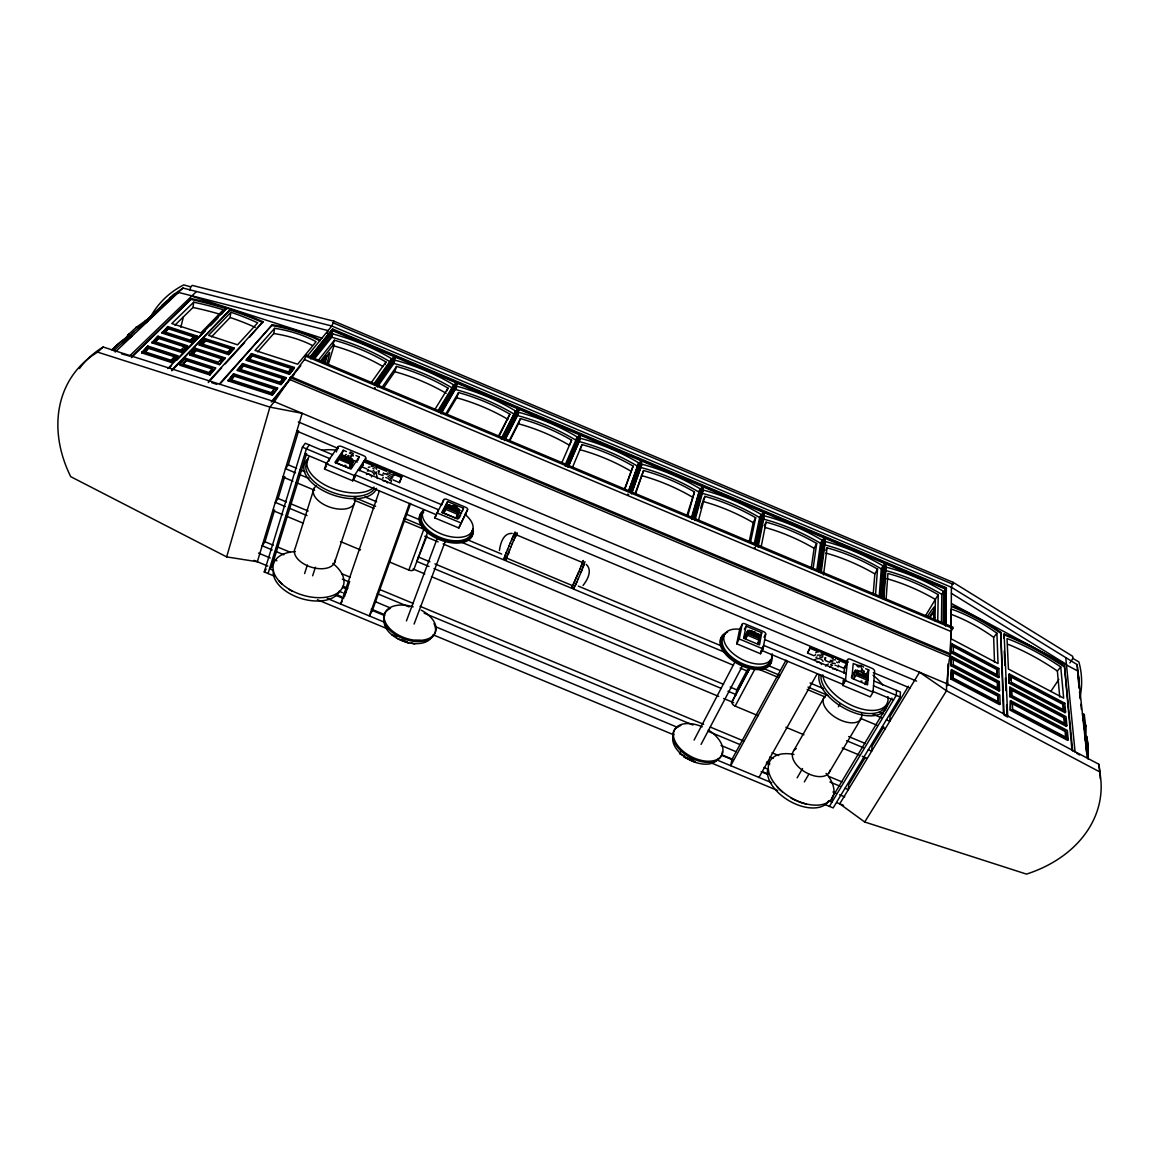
<?xml version="1.0" encoding="UTF-8"?>
<svg xmlns="http://www.w3.org/2000/svg" width="1159" height="1159" viewBox="0 0 1159 1159"><rect width="100%" height="100%" fill="white"/><g stroke="black" fill="none" stroke-linecap="round" stroke-linejoin="round"><path stroke-width="1.5" d="M757.58 643.969L760.058 638.957L759.724 635.364L747.903 630.424L744.15 637.638M952.669 678.826L953.263 671.684L952.669 678.826L979.08 692.691M949.916 651.822A519.189 105.57 -69.8 0 0 951.162 631.568L953.017 627.178L306.324 355.06L304.469 359.536A526.2 76.581 -65.5 0 0 292.488 375.588L290.431 378.442L290.938 376.704L950.554 653.835L949.149 660.5A519.189 105.57 -69.8 0 1 946.57 683.578L946.497 690.778L864.686 821.992L839.724 803.81L919.536 672.249L946.497 690.778L1099.703 771.865A125.172 97.226 3.2 0 1 1026.468 874.103L864.686 821.992M951.293 587.454L953.147 582.354L333.98 321.188L192.264 285.404L190.742 286.853L189.888 290.358M953.306 658.5L953.292 664.773L997.812 688.171L997.233 688.881L992.466 686.374M950.858 679.058L951.467 669.583L999.797 694.965L1000.13 703.89L999.551 704.6L950.858 679.058L951.467 669.583M950.931 665.701L951.539 656.443L999.304 681.564L999.623 690.271L999.044 690.981L950.931 665.701L951.539 656.443M951.003 652.647L951.611 643.593L998.812 668.468L999.13 676.972L998.565 677.682L951.003 652.647L951.611 643.593M951.162 628.439L951.394 587.265L331.807 326.012L183.021 288.055L174.14 294.241L161.608 305.875L166.288 301.485L160.652 308.294M499.442 550.496C500.34 543.528 503.325 532.807 512.206 533.401M947.729 685.606L947.917 663.977M945.483 626.034L946.338 587.743L332.633 328.997L309.554 357.465M945.932 625.281L946.338 587.743M1079.087 688.229L1077.146 664.585L951.394 587.265M944.107 623.73L944.991 587.932L885.867 563.013L884.925 570.952M944.542 624.73L944.991 587.932M1085.722 726.186L1085.592 736.733L1085.592 725.012L1085.722 726.186L1084.245 714.451L1082.419 713.683M943.194 623.31L943.614 591.394A120.608 58.964 29.9 0 0 886.128 567.157L883.926 598.363M941.412 622.803L941.832 594.379L943.614 591.394M937.732 621.166L938.225 594.683A112.046 54.879 29.9 0 0 887.895 573.473L886.113 599.449M934.965 620.659L935.4 599.42A111.815 55.067 29.9 0 0 886.548 578.631M747.903 630.424L748.163 633.973L745.701 639L747.077 632.032M933.922 619.312L934.197 607.012A47.244 10.967 -66.8 0 0 927.316 616.646M934.024 619.181L934.183 612.155A29.902 6.925 -66.7 0 0 929.909 617.544M858.355 671.51L855.429 670.279L856.429 674.219L853.85 679.029L854.516 671.858M825.425 659.312L825.454 657.704M824.426 804.303L833.162 807.924L900.181 696.994L900.427 692.053L873.886 680.941M896.544 690.416L896.269 695.357L829.424 806.374M1078.681 678.667L1079.159 687.33M883.013 597.856L883.39 592.481M883.781 587.091L884.549 576.327M883.317 598.884L885.867 563.013M881.622 597.276L884.52 562.448L825.237 537.443L820.326 571.488M881.927 598.29L884.52 562.448M843.274 680.188L842.738 685.404L870.279 696.921L873.046 692.213L874.61 671.206A3.216 1.652 29.9 0 0 871.843 668.236L850.605 659.326A3.202 1.652 29.4 0 0 847.533 659.862L845.751 662.991M880.681 597.001L882.984 565.838A120.014 59.515 28.7 0 0 825.324 541.528L821.267 571.807M879.188 596.61L881.275 568.866L882.984 565.838M865.628 668.656L868.714 669.96L867.526 684.882L851.836 678.305L853.227 663.47L857.877 665.411M875.494 594.973L877.537 569.112A111.51 55.386 28.7 0 0 827.062 547.845L825.773 550.264M352.119 460.442L352.162 459.123L343.441 455.429L340.891 456.588C339.094 459.877 351.336 464.093 351.887 460.152M873.162 594.654L874.842 573.908L877.537 569.112M865.179 684.592L865.454 681.275M842.738 685.404L845.462 680.666L847.533 659.862M843.984 673.234L844.679 666.28M832.495 797.001L831.988 802.144L828.642 800.753M340.891 456.588L350.366 460.789L352.466 459.486M141.688 352.858L147.83 346.063L177.733 355.741L177.617 356.653L171.807 362.608L141.688 352.858L147.83 346.063M759.464 636.668L758.971 637.696L758.826 634.205L749.409 630.409L749.974 632.915L759.348 636.755L759.232 634.596M144.556 352.669L148.975 347.541L174.908 355.943L174.792 356.856L170.634 361.101L144.556 352.669L148.975 347.541M151.974 342.847L157.972 336.197L187.497 345.744L187.381 346.657L181.717 352.466L151.974 342.847L157.972 336.197M159.102 337.646L154.799 342.658L159.102 337.646L184.73 345.933L184.6 346.845L159 338.573M162.014 333.068L167.867 326.577L197.03 336.009L196.9 336.907L191.38 342.571L162.014 333.068L167.867 326.577M164.897 331.996L164.795 332.908L168.997 327.997L194.292 336.182L190.337 340.21L164.897 331.996L168.997 327.997M170.634 361.101L174.908 355.943M171.807 362.608L177.733 355.741M823.513 574.878L827.062 547.845M156.523 343.223L180.543 350.989L184.73 345.933M179.964 364.288L179.833 365.215L209.967 374.965L215.632 367.997L185.715 358.319L179.964 364.288L210.098 374.038L215.632 367.997M181.717 352.466L187.497 345.744M131.387 357.653L191.568 298.645A207.142 99.573 8.6 0 1 222.673 306.787L234.625 310.641A207.142 99.573 8.6 0 1 262.934 321.695L249.475 337.226M185.715 358.319L185.585 359.232L193.901 361.927M174.966 325.128L193.002 307.468L193.712 302.195A162.753 77.088 9 0 1 221.731 309.323L223.354 309.83L200.797 332.923L171.793 323.549L193.712 302.195M182.673 364.998L186.889 359.812L212.85 368.214L208.895 372.517L182.789 364.071L186.889 359.812M813.966 655.733L807.548 653.053L810.315 647.171L847.258 662.644L844.578 667.338M820.514 572.445L825.237 537.443M189.641 355.031L195.378 348.294L224.933 357.856L224.803 358.768L219.399 364.65L189.641 355.031L195.378 348.294M191.38 342.571L197.03 336.009M807.548 653.053L810.315 647.171M818.935 570.894L823.875 536.878L764.418 511.814L757.464 545.034M819.109 571.865L823.875 536.878M193.437 353.799L196.552 349.757L222.195 358.044L218.327 362.26L192.553 353.915L196.552 349.757M816.82 569.996L820.543 543.267L822.166 540.195A119.609 59.978 27.4 0 0 764.361 515.827L758.058 547.106M818.008 570.445L822.166 540.195M199.218 345.107L204.81 338.529L234.002 347.961L233.872 348.859L228.598 354.611L199.218 345.107L204.81 338.529M205.853 340.862L205.983 339.964L231.307 348.149L227.396 353.147L231.163 349.047L205.853 340.862L201.956 344.918M749.38 630.482L749.351 633.741L758.971 637.696M813.082 568.721L816.689 543.47A111.134 55.82 27.4 0 0 766.07 522.144L764.216 525.824M209.967 374.965L210.098 374.038M811.184 568.576L814.111 548.323L816.689 543.47M221.659 314.103L226.802 308.077L167.91 368.519M219.399 364.65L224.933 357.856M171.836 370.75L230.554 309.294L171.952 369.822M211.503 336.892L230.09 317.494L230.873 312.264L232.466 312.785A162.753 77.088 9 0 1 257.675 322.839L237.581 344.803L208.548 335.415L230.873 312.264M228.598 354.611L234.002 347.961M228.062 380.818L233.596 373.806L277.552 388.033L277.392 388.946L272.322 395.132L228.062 380.818L233.596 373.806M249.272 386.555L230.844 380.587L230.989 379.674L234.842 375.328L274.828 388.265L271.047 393.596L259.312 389.801M230.844 380.587L234.842 375.328M237.276 370.431L242.68 363.593L286.085 377.631L285.925 378.529L280.971 384.571L237.276 370.431L242.68 363.593M243.897 365.071L240.014 370.228L243.897 365.071L283.404 377.848L283.245 378.747L279.696 383.064L243.318 371.286M506.526 558.087L506.932 556.813M246.244 360.304L251.532 353.625L294.4 367.475L294.241 368.374L289.417 374.27L246.244 360.304L251.532 353.625M252.749 355.074L248.939 360.116L252.749 355.074L291.764 367.678L288.142 372.778L291.764 367.678M219.602 384.484L272.336 324.723A91.648 42.955 10.8 0 1 320.072 339.92M257.617 351.843L273.756 333.531L274.625 328.316A65.44 30.409 10.9 0 1 316.074 341.702L297.646 364.216L255.009 350.438L274.625 328.316M271.047 393.596L274.828 388.265M272.322 395.132L277.552 388.033M279.696 383.064L283.404 377.848M280.971 384.571L286.085 377.631M289.417 374.27L294.4 367.475M379.051 472.22L379.297 470.815M763.057 648.91L765.693 634.06A2.68 1.405 27.7 0 0 763.506 631.597L744.947 623.817A2.68 1.42 27.3 0 0 742.209 624.223L739.732 629.018L736.718 643.796L760.492 653.734L763.057 648.91L739.239 638.957L742.209 624.223M760.492 653.734L761.086 650.416M761.738 632.698L759.507 644.897L743.672 638.276L746.077 626.135L761.738 632.698L760.043 635.885M757.928 644.476L758.884 639.232M748.149 671.394L748.728 668.323M735.878 694.502L736.776 689.866L747.381 669.873M758.087 715.668L735.168 706.106A4.129 2.332 28.3 0 1 731.937 701.905L749.786 668.294M761.188 546.758L766.07 522.144M757.522 545.947L764.418 511.814M755.711 546.15L763.071 511.235L703.441 486.099L694.878 516.842M756.117 545.353L763.071 511.235M755.146 543.991L761.188 514.495A119.391 60.355 26.1 0 0 703.223 490.069L701.731 493.198A119.232 60.485 26.1 0 1 759.638 517.595L754.263 543.672M750.51 542.267L755.668 517.754A110.931 56.168 26.1 0 0 704.918 496.371L703.136 500.094M749.12 541.992L753.205 522.666L755.668 517.754M180.833 327.244L183.412 316.697M584.397 563.274L583.788 565.157M573.995 587.787L573.806 588.497L577.095 581.412M574.792 585.947L575.284 585.396M698.457 520.362L704.918 496.371M700.688 508.207L702.093 503.049M694.907 520.536L703.223 490.069M572.85 585.136L580.485 567.997M694.371 519.29L703.441 486.099M696.168 513.553L701.267 494.893M692.966 518.696L702.093 485.534L642.303 460.326L641.941 461.123L701.717 486.316L702.093 485.534M691.517 517.276L700.036 488.721A119.363 60.63 24.7 0 0 641.912 464.223L632.437 490.518M691.633 519.16L700.036 488.721M687.751 515.856L694.473 491.967A110.902 56.429 24.7 0 0 643.578 470.525L635.567 492.3M686.823 515.769L694.473 491.967M226.671 556.899L70.728 476.668A127.765 100.572 37.5 0 1 97.631 352.119L269.902 407.113L302.18 413.314L257.356 561.738L226.671 556.899L269.902 407.113L274.35 401.637A526.2 76.581 -65.5 0 1 287.461 382.6L290.938 376.704M683.824 757.001L695.052 762.144M327.186 333.488L328.055 330.605L178.399 292.387L169.504 298.616L174.14 294.241M272.191 549.931L262.18 545.759L264.991 541.76L274.625 509.946M285.302 506.541L275.277 502.369L278.102 498.457L284.737 476.566M295.487 472.829L285.462 468.642L288.287 464.831L298.587 430.786M331.691 326.157L333.98 321.188M332.169 329.576L310.424 356.929M332.633 328.997L332.387 329.837L387.396 353.031M310.728 358.928L333.546 330.156L394.639 355.914L375.052 384.122M331.764 337.283L332.778 333.922A122.275 60.514 17.9 0 1 391.742 358.768L390.641 362.101A122.115 60.645 17.9 0 0 331.764 337.283L314.35 358.957M320.869 360.478L332.72 345.541L334.343 340.224A113.596 56.313 17.9 0 1 385.947 361.97L385.092 364.607M274.422 576.168L264.252 571.938L302.412 447.157L305.281 443.26L332.517 454.661M327.997 365.288L334.285 344.701M268.077 573.531L306.425 448.837L309.294 444.926M271.438 567.707L306.628 453.56M314.103 488.287L295.27 547.946A21.065 12.083 17.4 0 0 311.539 567.258A21.065 12.083 17.4 0 0 335.183 560M355.509 476.494L352.684 480.797L324.506 469.018L326.172 463.774L337.993 446.794A3.245 1.681 18.1 0 1 341.963 446.621L363.68 455.719A3.245 1.695 18.6 0 1 365.693 458.399L364.563 461.833M328.939 461.224L329.764 458.616L302.412 447.157M336.342 451.981L337.993 446.794M350.989 468.294L353.538 460.514L341.557 455.487L338.269 459.094L336.979 463.093L349.033 468.135L352.973 462.238M341.007 457.226L343.281 450.243L346.454 451.575M304.6 573.575L307.367 565.013M312.64 575.777L315.436 567.244M349.033 468.135L350.902 462.832L353.538 460.514M357.986 460.326L359.131 456.878L355.958 455.559M352.684 480.797L354.408 475.596L365.693 458.399M376.472 384.73L396.016 356.494L456.472 381.977L439.015 411.039M393.857 363.448L394.958 360.13A121.289 60.746 19.2 0 1 453.748 384.904L452.561 388.193A121.13 60.876 19.2 0 0 393.857 363.448L377.37 386.99M362.477 465.86L364.187 460.702L401.883 476.494L399.493 482.593L392.944 479.855M383.165 388.497L394.784 371.691L396.537 366.432A112.684 56.53 19.2 0 1 447.997 388.12L447.07 390.728M334.4 563.057L354.161 503.875M379.355 490.894L340.63 604.013L342.224 601.318M344.397 596.914L349.67 581.528M635.538 493.893L643.578 470.525M399.493 482.593L401.883 476.494M631.018 492.633L642.303 460.326M631.583 493.893L641.912 464.223M629.612 492.039L640.941 459.746L580.978 434.48L567.142 466.715M628.598 490.793L638.725 462.876A119.536 60.819 23.3 0 0 580.427 438.305L568.069 467.164M628.873 490.865L638.725 462.876M409.446 503.484L369.359 615.951L372.387 610.503L410.59 503.47M504.976 556.001L504.875 556.711M581.832 564.346L582.267 562.694M624.802 489.373L633.118 466.121A111.061 56.588 23.3 0 0 582.079 444.607L572.372 467.628M440.434 411.633L457.834 382.557L518.131 407.968L502.035 439.319M441.13 413.821L456.95 386.266A120.507 60.862 20.5 0 1 515.581 410.967L503.02 436.059M513.886 535.27L514.321 533.922L513.437 535.704M514.625 533.56L515.132 531.981L511.481 540.166M624.339 489.489L633.118 466.121M446.592 414.69L456.689 397.769L458.558 392.568A111.959 56.646 20.5 0 1 509.873 414.183L499.674 435.103M572.633 585.396L571.865 587.685L579.109 571.373M458.471 510.235L458.008 508.627L449.504 505.107L447.36 507.57L457.081 511.814L458.863 509.192L457.385 511.771M515.827 536.095L516.262 534.748L515.393 536.53M516.566 534.371L517.073 532.792L514.538 538.486M388.859 561.738L408.866 570.069L423.817 529.243A4.23 2.318 20 0 0 426.063 529.808M427.729 531.836L413.922 569.344A4.158 2.361 19.8 0 1 408.866 570.069M426.918 535.98L416.849 561.42M434.741 517.899L443.781 499.674A2.695 1.434 20.4 0 1 446.954 499.442L465.773 507.323A2.695 1.434 20.9 0 1 467.584 509.641L458.834 527.982L434.741 517.899L436.335 514.987M436.914 513.495L438.334 509.656L354.973 474.77L353.263 479.971L436.436 514.784M442.521 503.064L443.781 499.674M408.649 643.187L397.334 638.435M462.209 511.612L463.484 508.236L447.62 501.586L442.39 512.857M459.123 511.916L455.878 518.145L443.839 513.104L445.288 509.178L447.794 505.194L459.775 510.206L456.878 517.856M447.794 505.194L443.839 513.104M406.447 620.891L437.783 536.892M825.078 659.065L825.643 657.559M414.096 624.064L445.708 540.195M455.878 518.145L459.775 510.206M341.297 458.182L341.673 457.197M340.529 457.573L342.485 455.299M343.325 456.516L343.701 455.53M349.337 461.543L349.714 460.572M350.554 461.775L350.931 460.804M351.699 458.877L351.322 459.862L346.527 457.848M458.834 527.982L467.584 509.641M583.02 567.157L584.991 561.608M581.079 566.331L583.267 560.521L582.47 561.97M519.189 409.359L519.493 408.548L579.616 433.901L579.283 434.697L519.189 409.359L504.281 438.319M517.522 415.574L518.783 412.314A119.913 60.891 21.9 0 1 577.24 436.957L575.907 440.174A119.754 61.021 21.9 0 0 517.522 415.574L504.701 440.565M505.643 554.248L503.759 559.203L504.817 557.044M518.406 423.759L520.405 418.616A111.423 56.661 21.9 0 1 571.59 440.188L569.489 445.288A111.177 56.863 21.9 0 0 518.406 423.759L509.569 441.202M507.599 555.074L505.715 560.029L506.758 557.856M447.345 507.599L448.895 505.049M447.751 506.584L457.776 510.786M583.614 565.853L580.833 572.589M580.065 568.866L581.659 565.041M857.037 670.395L857.486 673.814L866.889 677.74L867.483 676.697L857.863 672.799L857.037 670.322L866.773 674.437L868.25 679.044L865.628 683.955M448.2 508.207L448.591 507.222M449.634 506.251L450.025 505.281M505.005 555.712L506.584 551.916M506.961 556.523L508.54 552.742M456.226 511.568L456.617 510.597M506.092 552.973L507.714 549.134M508.062 553.799L509.67 549.96M582.441 568.808L578.08 579.283M507.425 549.728L508.96 546.106M509.381 550.554L510.931 546.932M580.978 434.48L580.659 435.277L640.594 460.543L640.941 459.746M568.765 465.628L580.427 438.305M582.079 444.607L579.964 449.692A110.829 56.791 23.3 0 1 630.902 471.148M508.888 546.193L510.395 542.615M510.858 547.019L512.35 543.441M512.22 543.875L513.785 540.08M510.25 543.049L513.089 536.327M565.737 466.121L579.616 433.901M513.451 540.992L515.06 537.153M508.294 554.263L509.366 551.771M564.766 465.788L577.24 436.957M578.283 578.66L575.501 585.179M561.68 463.122L571.59 440.188M749.902 631.539L750.337 630.597M749.134 633.466L749.569 632.524M750.148 634.176L750.583 633.234M757.783 634.842L758.218 633.901M758.073 637.493L758.508 636.552M857.921 670.481L856.617 671.235M857.254 673.567L857.703 672.64M858.312 674.263L858.761 673.321M865.73 673.756L866.092 675.132M866.802 674.48L867.033 677.711M866.15 677.551L866.613 676.61M759.638 517.595L761.188 514.495M509.178 440.724L520.405 418.616M504.368 440.377L518.783 412.314M503.774 439.087L519.493 408.548M501.065 438.971L515.581 410.967M502.354 438.493L518.131 407.968M463.484 508.236L457.834 519.087L441.782 512.365L447.62 501.586M459.138 517.972L460.76 514.857M681.086 750.887L679.565 753.814L684.418 755.827M736.718 643.796L739.239 638.957M744.411 629.337L746.077 626.135M498.384 436.175L509.873 414.183M694.067 740.094L735.443 660.963M382.934 474.089L383.6 472.843M701.079 744.382L742.745 665.338M764.013 637.233L765.693 634.06M731.923 701.948L749.772 668.337M761.767 648.982L763.68 645.389L845.519 679.638L842.796 684.361L762.796 650.88M735.168 706.106L754.697 669.496M786.034 660.137L731.88 759.522L730.721 765.693L787.7 661.311M758.957 777.428L817.24 673.669M793.77 750.612L824.484 696.791M851.358 677.334L855.429 670.279M797.16 777.819L802.535 768.547M838.348 706.744L840.13 703.643M865.99 674.625L868.714 669.96M804.332 781.919L808.837 774.212M866.208 676.755L867.12 675.19L862.745 673.35M828.815 773.082L860.558 719.507M925.78 615.284L938.225 594.683M445.722 414.024L458.558 392.568M831.814 798.16L891.908 698.124M441.405 411.981L456.95 386.266M864.947 757.972L848.75 784.715L848.316 789.641L844.983 788.25M883.781 726.867L872.017 746.295L871.669 751.148L868.323 749.757M908.352 686.273L890.069 716.465L889.793 721.26L886.461 719.869M438.406 411.677L456.472 381.977M439.826 412.285L457.834 382.557M438.088 410.59L453.748 384.904M441.507 406.374L444.274 401.825M446.114 398.797L447.953 395.77M449.808 392.742L451.648 389.714M434.9 409.46L447.997 388.12M949.612 655.371L950.554 653.835M359.276 470.742L363.042 464.991M158.203 310.641L160.072 307.816L154.379 313.162M359.131 456.878L351.003 469.091L334.937 462.354L343.281 450.243M1050.749 691.517L1058.804 679.478M1069.873 662.934L1072.901 658.413L1072.669 656.298L953.147 582.354M272.408 564.549L269.54 568.779L272.713 570.098M264.252 571.938L266.179 569.127M336.052 463.528L338.834 459.471M324.506 469.018L326.476 466.179M382.093 387.251L396.537 366.432M375.733 385.31L396.016 356.494M377.457 385.078L394.958 360.13M374.314 384.716L394.639 355.914M374.14 383.672L391.742 358.768M371.17 382.774L385.947 361.97M322.724 360.159L325.94 356.117A30.308 4.998 -67.7 0 1 324.563 362.839M322.173 361.912L329.649 352.466A47.896 7.896 -67.7 0 1 326.867 363.998M994.509 662.383L993.669 637.334L996.914 633.205A97.588 44.636 37 0 0 951.249 609.054L951.09 638.812L998.044 663.571L996.914 633.205M1003.448 714.074L1000.753 632.191A129.938 60.08 37.2 0 0 952.712 606.157M1003.723 638.276L1004.114 633.973A180.094 82.97 38.7 0 1 1064.455 665.903L1072.698 751.119M318.203 360.478L334.343 340.224M952.785 652.459L996.754 675.61L997.102 668.671L953.35 645.621L953.335 651.749L997.334 674.9L997.102 668.671M313.205 358.232L332.778 333.922M998.812 668.468L998.247 669.163L995.103 667.512M997.233 688.881L997.58 681.782L950.988 657.153M999.304 681.564L999.044 690.981M310.989 358.073L333.546 330.156M1009.257 673.973L1009.083 683.216L1065.02 712.655L1065.614 711.959L1064.788 703.223L1009.257 673.973L1009.083 683.216M271.264 401.97L300.804 365.65M272.249 401.492L293.821 374.937M1010.634 679.855L1011.054 676.016L1063.165 703.47L1063.759 709.873L1011.358 682.289L1011.054 676.016M991.496 699.21L997.711 702.47L998.058 695.212L952.466 671.133M307.512 355.813L331.807 326.012M1009.88 687.128L1009.706 696.573L1066.294 726.316L1066.888 725.621L1066.048 716.682L1009.88 687.128L1009.706 696.573M1011.691 689.214L1011.995 695.632L1065.02 723.491L1064.411 716.943L1011.691 689.214L1011.112 689.909L1063.817 717.638L1064.426 724.187L1036.363 709.438M1010.503 700.587L1010.329 710.264L1067.598 740.311L1068.207 739.616L1067.338 730.445L1010.503 700.587L1010.329 710.264M1012.343 702.716L1012.662 709.294L1066.309 737.443L1065.686 730.735L1012.343 702.716L1011.764 703.426L1065.092 731.43L1065.7 738.138L1013.647 710.829M122.868 341.383L128.808 334.169L127.954 334.965L136.892 326.737L136.038 327.519L146.034 320.362L147.946 321.159A121.898 98.08 38 0 0 138.79 327.533L145.02 323.202M154.828 314.075L164.839 302.963L178.457 292.416M1059.732 697.052L1057.385 671.018L1060.746 666.976A139.993 63.702 38.4 0 0 1007.026 638.566L1008.431 669.047L1063.658 698.153L1060.746 666.976M1071.93 750.032L1064.455 665.903M1063.165 710.568L1063.165 703.47M1064.788 703.223L1064.208 703.919L1061.036 702.238M219.732 383.571L272.336 324.723M208.272 382.542L221.601 367.881M225.237 363.883L244.621 342.557M208.417 381.615L262.934 321.695M209.75 372.358L212.72 369.127L186.773 360.739M220.123 361.057L222.064 358.957L196.436 350.67M205.983 339.964L202.086 344.006L227.541 352.235M169.04 368.156L171.546 365.578M176.559 360.435L205.375 330.837M210.387 325.693L217.906 317.972M180.543 350.989L182.571 348.917M191.206 340.109L194.176 337.081L168.881 328.91M583.035 585.454C587.468 579.964 592.727 570.3 586.237 564.404M131.489 356.726L191.568 298.645M196.233 291.749L129.46 356.074L121.55 353.843M145.527 321.478L151.858 315.538M146.324 321.97L175.603 294.4M115.176 352.046L183.021 288.055M111.93 349.975A124.39 99.21 37.6 0 1 129.388 335.994L130.257 335.168L132.213 335.994M146.034 320.362L145.194 321.144L147.106 321.956A122.014 98.138 37.9 0 0 127.765 338.08M145.324 321.304L164.839 302.963M97.631 352.119L103.165 347.019L274.35 401.637L946.57 683.578L1098.804 764.23L1099.703 771.865M161.709 305.918L172.503 297.327M384.223 473.988L385.875 473.654M368.287 467.323L369.938 466.976M190.742 286.853L183.774 284.897A113.785 93.01 39.1 0 0 151.076 315.943M226.671 308.96L222.542 307.657A207.07 99.616 8.6 0 0 191.452 299.529M191.699 296.11L322.014 338.167M169.46 328.04L184.904 333.024M191.757 335.255L196.9 336.907M213.27 342.195L233.872 348.859M251.387 354.524L259.949 357.291M263.383 358.392L294.241 368.374M252.604 355.972L291.604 368.576M249.084 359.203L288.301 371.88M162.13 332.169L191.496 341.659M199.334 344.194L228.743 353.698M246.389 359.406L289.562 373.372M162.782 338.703L174.256 342.412M184.093 345.599L187.381 346.657M198.537 350.264L210.025 353.988M216.588 356.103L224.803 358.768M255.878 368.808L270.902 373.676M280.913 376.907L285.925 378.529M243.767 365.983L283.245 378.747M154.915 341.746L180.674 350.076M240.159 369.315L279.855 382.151M192.437 354.828L216.487 362.608M152.09 341.919L181.833 351.539M189.772 354.118L219.544 363.738M237.407 369.518L281.13 383.658M154.364 349.134L165.983 352.901M197.218 362.999L205.534 365.693M236.842 375.82L258.805 382.934M268.946 386.208L277.392 388.946M148.859 348.468L174.792 356.856M234.697 376.24L274.669 389.178M144.672 351.742L170.75 360.174M230.989 379.674L271.192 392.684M187.555 366.577L207.128 372.908M141.804 351.93L171.923 361.68M228.207 379.891L272.481 394.219M211.793 382.716L216.849 384.353M230.424 310.163L234.495 311.525A207.07 99.616 8.6 0 1 262.803 322.564M230.09 317.494L231.684 318.03A162.419 77.349 8.9 0 1 255.241 327.345M721.492 755.204L733.053 760.014M761.144 771.691L767.751 774.429M335.473 595.161L343.701 598.58M371.691 610.213L384.86 615.69M716.957 759.971L771.764 782.745M327.287 598.464L385.208 622.542M711.293 762.955L777.602 790.496M317.45 599.754L388.468 629.25M391.67 634.654L396.595 636.697M411.344 642.825L414.632 644.187M685.708 757.218L693.227 760.347M402.564 640.043L407.128 641.941M685.433 757.667L695.096 761.68M278.102 498.457L286.447 501.948M289.779 503.339L308.135 510.989M418.24 556.943L429.917 561.811M434.915 563.897L723.535 684.332M730.213 687.113L736.878 689.909M848.649 736.544L865.338 743.513M288.649 507.932L307.019 515.596M417.283 561.593L428.975 566.476M433.988 568.562L721.318 688.432M727.997 691.228L736.356 694.705M846.606 740.702L863.31 747.671M272.814 510.511L282.839 514.697M286.186 516.088L302.876 523.042M413.082 568.997L424.773 573.879M431.452 576.66L718.667 696.414M723.68 698.5L733.69 702.687M842.231 747.946L858.935 754.9M862.267 756.291L867.28 758.377M340.514 541.586L360.521 549.917M785.918 727.273L803.926 734.777M264.991 541.76L273.336 545.223M278.334 547.309L290.011 552.162M341.717 573.691L350.061 577.153M380.08 589.656L413.444 603.535M420.109 606.316L703.643 724.317M710.322 727.099L743.672 740.978M772.024 752.77L778.703 755.552M828.743 776.385L842.086 781.934M275.538 551.322L283.883 554.799M342.325 579.109L349.018 581.89M377.399 593.698L409.127 606.91M424.151 613.154L693.01 725.027M708.048 731.271L739.775 744.484M769.837 756.986L773.169 758.377M829.945 781.992L839.971 786.164M766.606 762.014L769.808 763.346M342.948 586.208L347.845 588.236M766.418 763.23L769.619 764.563M342.325 587.251L347.222 589.294M258.515 553.104L270.206 557.957M273.553 559.348L276.885 560.739M375.415 601.709L390.453 607.968M435.523 626.715L677.696 727.417M721.072 745.454L736.139 751.727M832.944 791.988L836.334 793.393M839.623 794.77L844.694 796.87M764.013 767.519L767.215 768.852M339.094 591.249L342.369 592.597M254.067 560.376L267.83 566.099M336.24 594.538L341.253 596.61M371.286 609.098L384.643 614.647M433.031 634.77L673.336 734.647M721.724 754.77L733.415 759.623M763.448 772.111L768.46 774.198M836.87 802.636L843.549 805.404M1084.795 735.661L1086.664 736.443L1086.794 737.66A121.985 96.067 3 0 1 1088.011 759.015M129.388 335.994L131.344 336.805A124.346 99.225 37.6 0 0 113.872 350.786M1086.794 737.66L1084.925 736.878A121.956 96.096 3.1 0 1 1086.418 751.119M298.312 421.919L916.595 681.101M296.805 431.09L338.471 448.547M365.128 459.717L848.33 662.166M873.321 672.64L909.974 687.997M810.17 648.33L818.211 651.691M823.02 653.705L832.669 657.747M839.102 660.442L847.142 663.817L844.462 668.511L839.652 666.497M371.749 465.107L363.549 461.673L361.84 466.831L366.751 468.888M376.675 467.164L386.526 471.293M393.075 474.031L401.289 477.479M354.263 460.717L357.421 462.035M825.208 660.442L830.018 662.455M856.472 673.915L868.25 678.783M378.211 473.683L383.122 475.741M338.993 457.588L351.061 462.629M855.95 675.422L867.743 680.362M338.269 459.094L350.337 464.136M514.335 533.98L582.673 562.608M764.723 639.536L846.128 673.625M358.247 469.801L441.144 504.513M458.399 511.974L461.557 513.307M873.524 685.824L900.181 696.994M748.207 633.727L760.101 638.71M445.983 507.642L458.037 512.698M747.642 635.306L759.536 640.275M445.288 509.178L457.356 514.219M872.379 691.199L893.459 700.022M304.817 454.082L328.098 463.832M845.462 680.666L873.046 692.213M326.172 463.774L354.408 475.596M436.639 512.771L460.775 522.868M288.287 464.831L296.617 468.323M299.949 469.714L304.947 471.8M364.969 496.892L376.632 501.775M406.635 514.321L419.978 519.898M466.657 539.413L501.659 554.06M578.341 586.121L721.709 646.056M768.374 665.585L780.05 670.453M810.054 682.999L823.397 688.576M880.072 712.278L883.404 713.669M506.222 557.928L573.01 585.86M298.819 474.219L308.845 478.421M354.987 497.704L375.617 506.324M404.274 518.305L420.703 525.172M460.76 541.919L724.52 652.184M762.086 667.874L780.195 675.451M807.997 687.07L828.019 695.443M873.104 714.292L881.448 717.783M354.205 500.152L374.096 508.468M403.926 520.942L423.817 529.243M758.884 669.294L778.848 677.638M807.142 689.46L825.44 697.11M282.941 477.03L292.952 481.202M296.284 482.608L314.64 490.271M424.759 536.284L438.116 541.861M443.115 543.948L733.444 665.252M740.123 668.048L748.468 671.525M860.253 718.232L876.943 725.201M881.956 727.301L885.288 728.692M305.483 356.088L953.002 628.54M374.444 387.613L375.4 388.004M627.714 494.154L628.656 494.545M754.437 547.468L755.364 547.859M304.469 359.536L951.162 631.568M290.228 377.573L950.539 654.98M289.663 379.5L949.496 656.675M332.734 322.709L953.133 584.368M390.728 354.437L442.405 376.226M449.084 379.036L505.759 402.941M509.091 404.346L514.103 406.447M517.436 407.852L577.457 433.162M580.789 434.567L632.466 456.356M635.798 457.762L695.82 483.057M699.152 484.462L755.842 508.366M759.174 509.772L810.851 531.561M817.515 534.371L820.862 535.777M825.86 537.877L874.205 558.261M877.537 559.667L882.535 561.782M885.867 563.187L930.88 582.166M935.893 584.266L945.889 588.497M333.299 330.996L394.364 356.74M395.741 357.32L456.168 382.803M457.544 383.383L517.812 408.794M703.078 486.881L762.68 512.017M764.027 512.582L823.469 537.646M824.817 538.211L884.1 563.202M885.447 563.767L944.542 588.685M458.008 508.627L458.834 509.149M952.727 665.483L984.513 682.202M1014.545 697.979L1033.249 707.801M951.496 664.976L999.623 690.271M1010.286 695.878L1066.888 725.621M952.698 672.408L997.479 695.922M953.234 678.102L998.29 701.746L998.058 695.212M951.423 678.334L1000.13 703.89M1010.923 709.554L1068.207 739.616M951.061 644.303L968.359 653.43M971.503 655.081L985.657 662.542M1013.459 677.175L1027.729 684.694M1030.902 686.374L1051.517 697.225M952.799 646.331L996.537 669.38M1010.489 676.726L1062.586 704.165M1010.793 682.999L1042.535 699.703M1045.708 701.369L1059.992 708.888M951.568 651.938L999.13 676.972M1009.663 682.506L1065.614 711.959M952.756 659.225L997.001 682.492M951.539 603.578L1077.841 671.032L1079.159 681.347M1076.61 753.234L1079.681 755.016M1072.901 658.413L1078.87 661.905A111.67 90.228 1.7 0 1 1079.869 697.761M951.365 593.336L1066.425 664.397M824.875 658.109L825.251 659.471M378.182 470.8L378.356 472.293M1084.245 714.451L1084.375 715.625L1082.535 714.842A119.71 95.11 2.7 0 1 1084.013 728.939M1077.146 664.585L1087.185 757.696M1079.522 691.865L1080.275 698.891M1080.84 704.165L1081.419 709.438M1065.802 657.979L1075.117 752.379M1064.527 707.41L1065.02 712.655M1065.628 719.159L1066.294 726.316M1066.888 732.676L1067.598 740.311M1078.203 674.306L1079.043 687.49M1011.199 691.517L1011.416 696.342M1004.114 633.973L1007.736 717.059L1004.114 715.161L1000.753 632.191M1004.274 650.923L1004.896 665.382M1005.433 678.029L1005.983 690.677M1006.606 705.121L1007.07 715.972M997.58 681.782L997.812 688.171M344.006 593.002A4.636 3.68 28.9 0 1 346.005 592.365M374.56 488.446A36.465 19.413 18.1 0 1 329.851 491.329A36.465 19.413 18.1 0 1 307.816 460.514M376.588 488.359A38.073 20.297 18.1 0 1 328.142 493.068A38.073 20.297 18.1 0 1 308.193 458.776M374.053 487.084A36.523 19.37 18.1 0 1 328.823 486.896A36.523 19.37 18.1 0 1 308.888 457.052M322.043 450.243A36.523 19.37 18.1 0 1 335.357 450.083M376.501 474.857A36.523 19.37 18.1 0 1 377.298 478.493M291.967 591.061A34.987 20.427 17.3 0 1 288.881 589.279M282.216 584.208A34.987 20.427 17.3 0 1 279.058 580.862M332.792 563.404A36.566 21.326 17.3 0 1 330.59 596.204A36.566 21.326 17.3 0 1 277.798 579.529A36.566 21.326 17.3 0 1 295.386 551.583M339.312 591.93A34.944 20.456 17.2 0 1 300.152 598.174A34.944 20.456 17.2 0 1 273.35 570.315M354.248 497.646A21.586 11.72 18 0 1 330.938 507.497A21.586 11.72 18 0 1 316.32 485.896M387.352 473.046A4.868 4.056 31.4 0 1 389.757 473.466M390.873 474.074A4.868 4.056 31.4 0 1 391.814 474.915M392.524 475.914A4.868 4.056 31.4 0 1 392.959 477.015M386.425 474.524A4.868 4.056 31.4 0 1 387.642 474.596M388.844 474.944A4.868 4.056 31.4 0 1 389.96 475.567M390.902 476.407A4.868 4.056 31.4 0 1 392.046 478.508M383.194 480.884A3.26 2.709 31.3 0 1 387.352 482.897M387.917 476.436A4.882 4.056 31.3 0 1 389.033 477.044M389.989 477.885A4.882 4.056 31.3 0 1 390.699 478.884M391.134 479.985A4.882 4.056 31.3 0 1 391.061 482.173M382.441 478.232A4.882 4.056 31.3 0 1 383.426 477.725M385.788 477.566A4.882 4.056 31.3 0 1 386.99 477.914M388.12 478.537A4.882 4.056 31.3 0 1 389.786 480.391M389.467 471.641A4.853 4.042 31.4 0 1 390.67 471.988M393.437 474.437A4.853 4.042 31.4 0 1 393.872 475.538M454.038 506.555A3.564 2.999 27.8 0 1 456.443 507.888M453.575 507.41A3.578 2.999 27.8 0 1 455.299 508.135M455.994 508.743A3.578 2.999 27.8 0 1 456.501 509.496M452.72 505.817A3.564 2.984 27.8 0 1 455.386 505.961M456.197 506.411A3.564 2.984 27.8 0 1 456.892 507.034M457.399 507.787A3.665 3.071 27.8 0 1 457.704 508.598M345.962 465.527A4.926 2.593 18.2 0 1 344.73 465.295M372.908 468.279A4.882 4.056 32.1 0 1 374.024 468.888M376.139 471.843A4.882 4.056 32.1 0 1 376.081 474.031M371.445 466.382A4.868 4.042 32.2 0 1 372.662 466.454M373.864 466.802A4.868 4.042 32.2 0 1 374.965 467.425M375.922 468.265A4.868 4.042 32.2 0 1 376.632 469.265M366.505 474.48A3.274 2.709 32 0 1 370.909 475.509M371.358 476.19A3.274 2.709 32 0 1 371.604 476.943M367.432 470.061A4.882 4.056 32.1 0 1 368.417 469.554M373.082 470.366A4.882 4.056 32.1 0 1 374.038 471.206M374.763 472.22A4.882 4.056 32.1 0 1 375.197 473.321M367.461 471.032A4.897 4.056 32.1 0 1 374.256 474.799M372.387 464.918A4.868 4.042 32.2 0 1 374.806 465.338M375.907 465.947A4.868 4.042 32.2 0 1 376.863 466.787M441.898 504.759A2.695 1.434 20.4 0 1 442.159 504.469M465.396 513.495A2.68 1.434 20.8 0 1 465.657 514.712M345.353 454.98A4.882 4.042 33.4 0 1 346.324 454.473M350.974 455.284A4.882 4.042 33.4 0 1 351.93 456.124M349.438 453.169A4.868 4.042 33.4 0 1 350.641 453.517M351.742 454.125A4.868 4.042 33.4 0 1 353.423 455.98M347.874 455.458A4.882 4.042 33.3 0 1 349.076 455.806M350.192 456.429A4.882 4.042 33.3 0 1 351.148 457.269M347.092 456.617A4.897 4.042 33.3 0 1 348.294 456.965M349.41 457.588A4.897 4.042 33.3 0 1 351.09 459.428M350.206 452.024A4.868 4.028 33.4 0 1 351.409 452.372M352.524 452.981A4.868 4.028 33.4 0 1 353.466 453.821M421.195 610.127A26.99 16.052 20 0 1 427.019 639.174A26.99 16.052 20 0 1 385.252 622.006A26.99 16.052 20 0 1 413.183 606.838M431.959 636.523A25.382 15.154 20 0 1 404.636 641.68A25.382 15.154 20 0 1 384.093 620.891M433.988 623.6A26.976 16.067 20 0 1 422.47 641.275A26.976 16.067 20 0 1 389.54 629.945A26.976 16.067 20 0 1 390.119 608.489M420.065 640.434A25.426 15.139 20 0 1 415.502 640.463M472.495 529.895A28.106 15.284 20.5 0 1 442.897 540.833A28.106 15.284 20.5 0 1 421.137 513.365M471.8 530.808A26.498 14.386 20.5 0 1 440.768 537.66A26.498 14.386 20.5 0 1 423.759 512.017M465.701 515.016A26.541 14.357 20.5 0 1 468.381 535.038A26.541 14.357 20.5 0 1 436.682 531.764A26.541 14.357 20.5 0 1 423.383 510.655M472.988 528.634A28.12 15.27 20.5 0 1 441.057 538.747A28.12 15.27 20.5 0 1 423.745 510.163M770.865 663.02A27.932 15.067 27.7 0 1 737.921 663.904A27.932 15.067 27.7 0 1 722.115 636.349M723.086 635.407A27.932 15.067 27.7 0 1 725.548 633.886M770.46 659.645A26.338 14.183 27.7 0 1 740.456 662.687A26.338 14.183 27.7 0 1 723.911 636.175M772.213 653.821A26.382 14.154 27.7 0 1 752.437 663.238A26.382 14.154 27.7 0 1 724.781 642.984A26.382 14.154 27.7 0 1 738.5 629.134M771.387 654.719A27.946 15.053 27.7 0 1 739.645 663.281A27.946 15.053 27.7 0 1 727.606 632.119M708.366 730.011A26.831 15.835 28.2 0 1 714.306 760.521A26.831 15.835 28.2 0 1 674.277 739.384A26.831 15.835 28.2 0 1 702.267 726.794M722.361 751.742A26.816 15.849 28.2 0 1 687.33 755.827A26.816 15.849 28.2 0 1 680.884 725.505M717.624 759.391A25.237 14.951 28.3 0 1 687.838 758.928A25.237 14.951 28.3 0 1 673.973 734.169M806.171 804.085A34.625 19.964 30.8 0 1 797.841 801.391M796.45 800.797A34.625 19.964 30.8 0 1 791.003 798.015M782.296 791.887A34.625 19.964 30.8 0 1 777.298 787.019M826.077 773.372A36.19 20.848 30.8 0 1 818.167 805.099A36.19 20.848 30.8 0 1 770.619 777.095A36.19 20.848 30.8 0 1 793.973 754.466M828.54 801.014A34.582 19.993 30.8 0 1 792.061 802.39A34.582 19.993 30.8 0 1 767.591 769.938M884.81 707.323A36.074 18.95 29.9 0 1 847.519 707.439A36.074 18.95 29.9 0 1 821.05 675.204M886.983 704.73A37.667 19.804 29.9 0 1 849.489 710.858A37.667 19.804 29.9 0 1 819.167 674.422M887.982 696.631A36.117 18.906 29.9 0 1 857.892 707.859A36.117 18.906 29.9 0 1 822.789 674.799M825.585 666.121A36.117 18.906 29.9 0 1 828.352 664.02M873.104 675.291A36.117 18.906 29.9 0 1 882.665 684.969M861.528 713.364A21.355 11.445 30.1 0 1 837.885 718.812A21.355 11.445 30.1 0 1 826.946 694.849M830.018 770.213A20.848 11.793 30.6 0 1 804.114 771.416A20.848 11.793 30.6 0 1 796.247 748.584M814.835 655.458A4.824 3.97 7.9 0 1 815.487 654.603M821.195 653.748A4.824 3.97 7.9 0 1 823.122 655.139M817.283 655.241A4.824 3.97 8 0 1 820.978 655.501M822.035 656.11A4.824 3.97 8 0 1 822.904 656.907M816.936 662.311A3.231 2.651 8 0 1 821.456 664.498M815.95 657.457A4.839 3.984 8 0 1 817.066 657.008M819.543 656.907A4.839 3.984 8 0 1 821.832 657.863M814.806 659.891A4.839 3.984 8 0 1 815.733 659.21M816.834 658.776A4.839 3.984 8 0 1 820.529 659.036M821.601 659.63A4.839 3.984 8 0 1 823.064 661.383M815.719 652.865A4.81 3.97 7.9 0 1 816.631 652.184M817.732 651.749A4.81 3.97 7.9 0 1 821.412 651.995M822.47 652.604A4.81 3.97 7.9 0 1 823.919 654.342M750.337 631.047A3.549 2.955 11.1 0 1 752.177 630.96M753.872 631.669A3.549 2.955 11.1 0 1 754.523 632.278M750.148 632.003A3.549 2.955 11.1 0 1 752.886 632.191M753.683 632.64A3.549 2.955 11.1 0 1 754.335 633.234M755.146 632.017A3.636 3.028 11.1 0 1 755.349 633.582M862.05 681.159A4.868 2.521 29.8 0 1 860.963 680.985M831.061 661.137A4.824 3.97 7.3 0 1 831.988 660.456M833.089 660.022A4.824 3.97 7.3 0 1 835.581 659.92M838.696 661.673A4.824 3.97 7.3 0 1 839.29 662.615M831.785 662.224A4.839 3.97 7.3 0 1 832.886 661.789M836.581 662.05A4.839 3.97 7.3 0 1 837.653 662.644M832.611 668.873A3.245 2.651 7.4 0 1 836.885 670.395M830.655 664.672A4.839 3.97 7.3 0 1 831.582 663.991M832.698 663.556A4.839 3.97 7.3 0 1 835.19 663.455M838.319 665.208A4.839 3.97 7.3 0 1 838.913 666.15M829.786 667.294A4.853 3.97 7.3 0 1 830.452 666.439M831.38 665.773A4.853 3.97 7.3 0 1 832.495 665.324M834.987 665.237A4.853 3.97 7.3 0 1 836.19 665.585M837.262 666.193A4.853 3.97 7.3 0 1 838.131 666.99M830.235 661.195A4.81 3.955 7.2 0 1 830.597 660.224M832.176 658.703A4.81 3.955 7.2 0 1 833.292 658.269M835.769 658.167A4.81 3.955 7.2 0 1 838.029 659.109M739.732 629.018A2.666 1.42 27.3 0 1 741.195 628.294M861.528 668.584A4.824 3.941 6.2 0 1 862.586 669.178M864.02 670.916A4.824 3.941 6.2 0 1 864.281 671.93M857.964 666.918A4.824 3.941 6.2 0 1 861.644 667.178M861.398 669.989A4.824 3.955 6.2 0 1 863.325 671.38M856.472 671.583A4.839 3.955 6.3 0 1 857.588 671.133M860.079 671.047A4.839 3.955 6.3 0 1 861.282 671.409M856.979 665.961A4.81 3.941 6.2 0 1 859.312 665.338M860.572 665.425A4.81 3.941 6.2 0 1 861.774 665.773M862.832 666.367A4.81 3.941 6.2 0 1 863.672 667.164M79.449 368.548A126.954 100.21 37.6 0 1 103.165 347.019M1098.804 764.23A124.39 96.907 3.1 0 1 1100.253 778.602M933.459 619.036A29.888 6.997 -66.7 0 1 934.574 617.457M929.098 617.37A46.983 10.967 -66.7 0 1 934.647 609.388M326.954 355.929A47.649 7.91 -67.7 0 1 325.056 363.216M952.191 606.852A129.895 60.109 37.2 0 1 1000.203 632.886M1003.564 634.668A180.036 83.028 38.7 0 1 1063.89 666.584M951.8 614.574A97.399 44.81 37 0 1 993.669 637.334M1008.142 644.361A139.717 63.933 38.4 0 1 1057.385 671.018M332.72 345.541A113.35 56.516 17.9 0 1 382.948 366.49M394.784 371.691A112.452 56.719 19.2 0 1 446.157 393.321M456.689 397.769A111.713 56.834 20.5 0 1 507.903 419.341M641.347 475.552A110.67 56.617 24.7 0 1 692.14 496.95M702.557 501.34A110.684 56.356 26.1 0 1 753.205 522.666M765.012 527.432A110.887 56.009 27.4 0 1 814.111 548.323M825.86 553.075A111.264 55.574 28.7 0 1 874.842 573.908M640.492 467.396A119.203 60.775 24.7 0 1 698.558 491.865M455.777 389.554A120.348 61.007 20.5 0 1 514.321 414.227M825.28 545.02A119.855 59.645 28.7 0 1 881.275 568.866M884.418 570.185A120.435 59.095 29.9 0 1 941.832 594.379M579.094 441.521A119.377 60.949 23.3 0 1 637.32 466.048M762.796 518.928A119.449 60.109 27.4 0 1 820.543 543.267M156.914 310.786A24.252 2.593 -52.5 0 1 155.161 314.089M131.793 333.85A121.898 98.08 38 0 1 134.038 331.662M112.814 349.149A124.259 99.152 37.6 0 1 130.257 335.168M122.941 342.427A124.216 99.167 37.6 0 1 128.113 338.616M273.756 333.531A65.31 30.525 10.9 0 1 312.177 345.339M272.191 325.592A91.619 42.984 10.8 0 1 319.913 340.789M193.002 307.468A162.419 77.349 8.9 0 1 220.963 314.567M1086.664 736.443A121.854 96.009 3 0 1 1087.881 757.783M1083.028 717.189A119.594 95.052 2.7 0 1 1083.477 720.724M1085.418 739.21A121.84 96.038 3 0 1 1085.882 742.774"/></g></svg>
